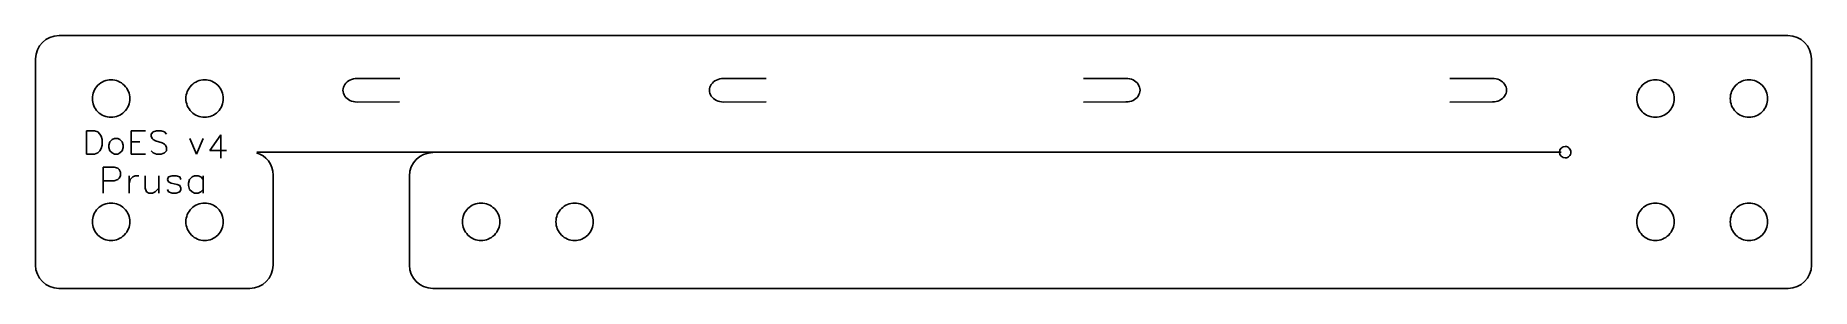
# Model space of a CAD drawing. Extents: x -105 to 275, y 114 to 168.
import ezdxf

# ---------------------------------------------------------------- set-up
doc = ezdxf.new("R2010")
doc.units = 0
doc.layers.add('Layer_1', color=7, linetype='CONTINUOUS')

msp = doc.modelspace()

# ---------------------------------------------------------------- linework, layer by layer
at = {"layer": 'Layer_1', "color": 7}
for p, q in [((-90.829993, 168.083327), (-99.543452, 168.083856)), ((101.686424, 168.083327), (-90.829993, 168.083327)), ((270.399616, 168.083327), (101.686424, 168.083327)), ((-104.571567, 119.007696), (-104.543151, 163.083805)), ((275.427731, 119.007487), (275.399341, 163.083596)), ((-57.183451, 143.139749), (-28.340706, 143.139749)), ((-28.340706, 143.139749), (221.845547, 143.139749)), ((223.962214, 143.139749), (223.962214, 143.139749)), ((-53.733745, 119.007693), (-53.733745, 138.241226)), ((-24.57214, 138.512684), (-24.57214, 119.007487)), ((-99.571453, 114.006817), (-58.734452, 114.007875)), ((-19.572452, 114.006817), (270.427529, 114.007346))]:
    msp.add_line(p, q, dxfattribs=at)
at = {"layer": 'Layer_1', "color": 1}
for p, q in [((-35.780108, 158.893898), (-26.654776, 158.917367)), ((42.632392, 158.893893), (51.757726, 158.917361)), ((128.753325, 158.917367), (119.62861, 158.870602)), ((207.165824, 158.917361), (198.041109, 158.870596)), ((-35.780492, 153.86419), (-26.655778, 153.910955)), ((42.632008, 153.864185), (51.756723, 153.91095)), ((128.752939, 153.887659), (119.627608, 153.86419)), ((207.16544, 153.887653), (198.040106, 153.864185))]:
    msp.add_line(p, q, dxfattribs=at)
at = {"layer": 'Layer_1', "color": 5}
for p, q in [((-93.636621, 147.725949), (-93.636621, 142.732563)), ((-93.636621, 147.725949), (-91.972159, 147.725949)), ((-91.972159, 147.725949), (-91.258819, 147.488168)), ((-91.258819, 147.488168), (-90.783257, 147.012608)), ((-90.783257, 147.012608), (-90.545475, 146.537049)), ((-90.545475, 146.537049), (-90.307694, 145.823709)), ((-90.307694, 144.634806), (-90.545475, 143.921465)), ((-90.307694, 145.823709), (-90.307694, 144.634806)), ((-88.643235, 145.348146), (-88.881013, 144.634806)), ((-88.881013, 144.634806), (-88.881013, 144.159244)), ((-88.167673, 145.823709), (-88.643235, 145.348146)), ((-87.692114, 146.061487), (-88.167673, 145.823709)), ((-86.978773, 146.061487), (-87.692114, 146.061487)), ((-86.503211, 145.823709), (-86.978773, 146.061487)), ((-86.027652, 145.348146), (-86.503211, 145.823709)), ((-85.789871, 144.634806), (-86.027652, 145.348146)), ((-85.789871, 144.159244), (-85.789871, 144.634806)), ((-84.125409, 147.725949), (-84.125409, 142.732563)), ((-84.125409, 147.725949), (-81.034263, 147.725949)), ((-84.125409, 145.348146), (-82.223166, 145.348146)), ((-79.369804, 147.488168), (-79.845363, 147.012608)), ((-79.845363, 147.012608), (-79.845363, 146.537049)), ((-79.845363, 146.537049), (-79.607582, 146.061487)), ((-79.607582, 146.061487), (-79.369804, 145.823709)), ((-78.65646, 147.725949), (-79.369804, 147.488168)), ((-79.369804, 145.823709), (-78.894242, 145.585927)), ((-78.894242, 145.585927), (-77.467561, 145.110365)), ((-77.705342, 147.725949), (-78.65646, 147.725949)), ((-76.991998, 147.488168), (-77.705342, 147.725949)), ((-77.467561, 145.110365), (-76.991998, 144.872584)), ((-76.516439, 147.012608), (-76.991998, 147.488168)), ((-76.991998, 144.872584), (-76.75422, 144.634806)), ((-76.75422, 144.634806), (-76.516439, 144.159244)), ((-71.523053, 146.061487), (-70.096372, 142.732563)), ((-68.669688, 146.061487), (-70.096372, 142.732563)), ((-64.886914, 146.851421), (-67.264717, 143.522497)), ((-64.886914, 146.851421), (-64.886914, 141.858035)), ((-91.972159, 142.732563), (-93.636621, 142.732563)), ((-91.258819, 142.970344), (-91.972159, 142.732563)), ((-90.783257, 143.445903), (-91.258819, 142.970344)), ((-90.545475, 143.921465), (-90.783257, 143.445903)), ((-88.881013, 144.159244), (-88.643235, 143.445903)), ((-88.643235, 143.445903), (-88.167673, 142.970344)), ((-88.167673, 142.970344), (-87.692114, 142.732563)), ((-87.692114, 142.732563), (-86.978773, 142.732563)), ((-86.978773, 142.732563), (-86.503211, 142.970344)), ((-86.503211, 142.970344), (-86.027652, 143.445903)), ((-86.027652, 143.445903), (-85.789871, 144.159244)), ((-84.125409, 142.732563), (-81.034263, 142.732563)), ((-79.369804, 142.970344), (-79.845363, 143.445903)), ((-78.65646, 142.732563), (-79.369804, 142.970344)), ((-77.705342, 142.732563), (-78.65646, 142.732563)), ((-76.991998, 142.970344), (-77.705342, 142.732563)), ((-76.516439, 143.445903), (-76.991998, 142.970344)), ((-76.516439, 144.159244), (-76.516439, 143.445903)), ((-67.264717, 143.522497), (-63.698013, 143.522497)), ((-90.11834, 139.959563), (-90.11834, 134.403313)), ((-90.11834, 139.959563), (-87.73709, 139.959563)), ((-87.73709, 137.049144), (-90.11834, 137.049144)), ((-87.73709, 139.959563), (-86.94334, 139.69498)), ((-86.94334, 137.31373), (-87.73709, 137.049144)), ((-86.94334, 139.69498), (-86.678757, 139.430394)), ((-86.678757, 137.578313), (-86.94334, 137.31373)), ((-86.678757, 139.430394), (-86.414173, 138.90123)), ((-86.414173, 138.10748), (-86.678757, 137.578313)), ((-86.414173, 138.90123), (-86.414173, 138.10748)), ((-84.56209, 138.10748), (-84.56209, 134.403313)), ((-84.56209, 136.51998), (-84.297507, 137.31373)), ((-84.297507, 137.31373), (-83.76834, 137.842894)), ((-83.76834, 137.842894), (-83.239173, 138.10748)), ((-83.239173, 138.10748), (-82.445423, 138.10748)), ((-81.122507, 138.10748), (-81.122507, 135.461644)), ((-78.21209, 138.10748), (-78.21209, 134.403313)), ((-76.095423, 137.842894), (-76.360007, 137.31373)), ((-76.360007, 137.31373), (-76.095423, 136.784563)), ((-75.301673, 138.10748), (-76.095423, 137.842894)), ((-74.507923, 138.10748), (-75.301673, 138.10748)), ((-73.714173, 137.842894), (-74.507923, 138.10748)), ((-73.44959, 137.31373), (-73.714173, 137.842894)), ((-71.597507, 137.31373), (-71.86209, 136.51998)), ((-71.06834, 137.842894), (-71.597507, 137.31373)), ((-70.539173, 138.10748), (-71.06834, 137.842894)), ((-69.745423, 138.10748), (-70.539173, 138.10748)), ((-69.216257, 137.842894), (-69.745423, 138.10748)), ((-68.68709, 137.31373), (-69.216257, 137.842894)), ((-68.68709, 138.10748), (-68.68709, 134.403313)), ((-81.122507, 135.461644), (-80.857923, 134.667894)), ((-80.857923, 134.667894), (-80.328757, 134.403313)), ((-80.328757, 134.403313), (-79.535007, 134.403313)), ((-79.535007, 134.403313), (-79.00584, 134.667894)), ((-79.00584, 134.667894), (-78.21209, 135.461644)), ((-76.095423, 134.667894), (-76.360007, 135.197063)), ((-76.095423, 136.784563), (-75.566257, 136.51998)), ((-75.301673, 134.403313), (-76.095423, 134.667894)), ((-75.566257, 136.51998), (-74.24334, 136.255394)), ((-74.507923, 134.403313), (-75.301673, 134.403313)), ((-73.714173, 134.667894), (-74.507923, 134.403313)), ((-74.24334, 136.255394), (-73.714173, 135.990813)), ((-73.714173, 135.990813), (-73.44959, 135.461644)), ((-73.44959, 135.197063), (-73.714173, 134.667894)), ((-73.44959, 135.461644), (-73.44959, 135.197063)), ((-71.86209, 136.51998), (-71.86209, 135.990813)), ((-71.86209, 135.990813), (-71.597507, 135.197063)), ((-71.597507, 135.197063), (-71.06834, 134.667894)), ((-71.06834, 134.667894), (-70.539173, 134.403313)), ((-70.539173, 134.403313), (-69.745423, 134.403313)), ((-69.745423, 134.403313), (-69.216257, 134.667894)), ((-69.216257, 134.667894), (-68.68709, 135.197063))]:
    msp.add_line(p, q, dxfattribs=at)
at = {"layer": 'Layer_1', "color": 7}
for points in [[(-104.543151, 163.083805), (-104.543151, 165.853826), (-102.313481, 168.083536), (-99.543452, 168.083536)], [(275.399341, 163.083596), (275.399341, 165.853617), (273.169671, 168.083327), (270.399616, 168.083327)], [(-53.733745, 138.241226), (-53.733745, 140.517746), (-55.241129, 142.426345), (-57.315436, 143.035275)], [(-19.572452, 143.045285), (-22.342441, 143.045285), (-24.57214, 140.815567), (-24.57214, 138.045556)], [(221.515056, 143.139749), (221.515057, 143.815507), (222.062863, 144.36332), (222.738622, 144.363328)], [(222.738622, 141.91617), (222.062863, 141.916177), (221.515057, 142.46399), (221.515056, 143.139749)], [(222.738622, 144.363328), (223.063137, 144.363331), (223.374363, 144.23442), (223.603831, 144.004954)], [(223.603831, 142.274543), (223.374363, 142.045077), (223.063137, 141.916166), (222.738622, 141.91617)], [(223.603831, 144.004954), (223.8333, 143.775488), (223.962214, 143.464264), (223.962214, 143.139749)], [(223.962214, 143.139749), (223.962214, 142.815233), (223.8333, 142.504009), (223.603831, 142.274543)], [(-99.571445, 114.007454), (-102.341474, 114.007454), (-104.571567, 116.237685), (-104.571567, 119.007696)], [(-58.734124, 114.007452), (-55.964095, 114.007452), (-53.733745, 116.237683), (-53.733745, 119.007693)], [(-24.57214, 119.007487), (-24.57214, 116.237476), (-22.342441, 114.007245), (-19.572452, 114.007245)], [(270.427529, 114.007245), (273.197558, 114.007245), (275.427731, 116.237476), (275.427731, 119.007487)]]:
    msp.add_open_spline(points, degree=3, dxfattribs=at)
at = {"layer": 'Layer_1', "color": 1}
for points in [[(-92.396739, 154.612534), (-92.396739, 155.6734), (-91.97531, 156.690815), (-91.225166, 157.440962)], [(-91.225166, 157.440962), (-90.47502, 158.191109), (-89.457604, 158.612534), (-88.396739, 158.612534)], [(-88.396739, 158.612534), (-87.335873, 158.612534), (-86.318458, 158.191109), (-85.568311, 157.440962)], [(-85.568311, 157.440962), (-84.818164, 156.690815), (-84.396739, 155.6734), (-84.396739, 154.612534)], [(-72.396752, 154.612534), (-72.396752, 155.6734), (-71.975324, 156.690815), (-71.22518, 157.440962)], [(-71.22518, 157.440962), (-70.475033, 158.191109), (-69.457618, 158.612534), (-68.396752, 158.612534)], [(-68.396752, 158.612534), (-67.335887, 158.612534), (-66.318471, 158.191109), (-65.568325, 157.440962)], [(-65.568325, 157.440962), (-64.818178, 156.690815), (-64.396752, 155.6734), (-64.396752, 154.612534)], [(-38.382551, 155.121673), (-38.919007, 155.899799), (-38.919007, 156.85849), (-38.382551, 157.636617)], [(-38.382551, 157.636617), (-37.846095, 158.414746), (-36.854681, 158.893898), (-35.781766, 158.893898)], [(40.02995, 155.121667), (39.493494, 155.899794), (39.493494, 156.858485), (40.02995, 157.636611)], [(40.02995, 157.636611), (40.566406, 158.41474), (41.557821, 158.893893), (42.630736, 158.893893)], [(128.754643, 158.917356), (129.827557, 158.917356), (130.818927, 158.438008), (131.355383, 157.659884)], [(131.355383, 157.659884), (131.891839, 156.881755), (131.891839, 155.923064), (131.355383, 155.14494)], [(207.167141, 158.917351), (208.240056, 158.917351), (209.231426, 158.438005), (209.767882, 157.659879)], [(209.767882, 157.659879), (210.304338, 156.881752), (210.304338, 155.923061), (209.767882, 155.144935)], [(238.045257, 154.612492), (238.045257, 155.673358), (238.466686, 156.690773), (239.21683, 157.44092)], [(239.21683, 157.44092), (239.966976, 158.191066), (240.984389, 158.612492), (242.045257, 158.612492)], [(242.045257, 158.612492), (243.106123, 158.612492), (244.123538, 158.191066), (244.873682, 157.44092)], [(244.873682, 157.44092), (245.623831, 156.690773), (246.045257, 155.673358), (246.045257, 154.612492)], [(258.045447, 154.612492), (258.045447, 155.673358), (258.466876, 156.690773), (259.21702, 157.44092)], [(259.21702, 157.44092), (259.967166, 158.191066), (260.984582, 158.612492), (262.045447, 158.612492)], [(262.045447, 158.612492), (263.106313, 158.612492), (264.123728, 158.191066), (264.873872, 157.44092)], [(264.873872, 157.44092), (265.624019, 156.690773), (266.045447, 155.673358), (266.045447, 154.612492)], [(-91.225166, 151.784107), (-91.97531, 152.534254), (-92.396739, 153.551669), (-92.396739, 154.612534)], [(-84.396739, 154.612534), (-84.396739, 153.551669), (-84.818164, 152.534254), (-85.568311, 151.784107)], [(-71.22518, 151.784107), (-71.975324, 152.534254), (-72.396752, 153.551669), (-72.396752, 154.612534)], [(-64.396752, 154.612534), (-64.396752, 153.551669), (-64.818178, 152.534254), (-65.568325, 151.784107)], [(-35.781811, 153.864201), (-36.854726, 153.864201), (-37.846095, 154.343546), (-38.382551, 155.121673)], [(42.630691, 153.864195), (41.557776, 153.864195), (40.566406, 154.343541), (40.02995, 155.121667)], [(131.355383, 155.14494), (130.818927, 154.366811), (129.827512, 153.887659), (128.754598, 153.887659)], [(209.767882, 155.144935), (209.231426, 154.366806), (208.240011, 153.887653), (207.167096, 153.887653)], [(239.21683, 151.784065), (238.466686, 152.534211), (238.045257, 153.551627), (238.045257, 154.612492)], [(246.045257, 154.612492), (246.045257, 153.551627), (245.623831, 152.534211), (244.873682, 151.784065)], [(259.21702, 151.784065), (258.466876, 152.534211), (258.045447, 153.551627), (258.045447, 154.612492)], [(266.045447, 154.612492), (266.045447, 153.551627), (265.624019, 152.534211), (264.873872, 151.784065)], [(-88.396739, 150.612535), (-89.457604, 150.612535), (-90.47502, 151.033963), (-91.225166, 151.784107)], [(-85.568311, 151.784107), (-86.318458, 151.033963), (-87.335873, 150.612535), (-88.396739, 150.612535)], [(-68.396752, 150.612535), (-69.457618, 150.612535), (-70.475033, 151.033963), (-71.22518, 151.784107)], [(-65.568325, 151.784107), (-66.318471, 151.033963), (-67.335887, 150.612535), (-68.396752, 150.612535)], [(242.045257, 150.612492), (240.984389, 150.612492), (239.966976, 151.033921), (239.21683, 151.784065)], [(244.873682, 151.784065), (244.123538, 151.033921), (243.106123, 150.612492), (242.045257, 150.612492)], [(262.045447, 150.612492), (260.984582, 150.612492), (259.967166, 151.033921), (259.21702, 151.784065)], [(264.873872, 151.784065), (264.123728, 151.033921), (263.106313, 150.612492), (262.045447, 150.612492)], [(-92.396739, 128.258368), (-92.396739, 129.319233), (-91.97531, 130.336651), (-91.225166, 131.086795)], [(-91.225166, 131.086795), (-90.47502, 131.836942), (-89.457604, 132.258368), (-88.396739, 132.258368)], [(-88.396739, 132.258368), (-87.335873, 132.258368), (-86.318458, 131.836942), (-85.568311, 131.086795)], [(-85.568311, 131.086795), (-84.818164, 130.336651), (-84.396739, 129.319233), (-84.396739, 128.258368)], [(-72.396752, 128.258368), (-72.396752, 129.319233), (-71.975324, 130.336651), (-71.22518, 131.086795)], [(-71.22518, 131.086795), (-70.475033, 131.836942), (-69.457618, 132.258368), (-68.396752, 132.258368)], [(-68.396752, 132.258368), (-67.335887, 132.258368), (-66.318471, 131.836942), (-65.568325, 131.086795)], [(-65.568325, 131.086795), (-64.818178, 130.336651), (-64.396752, 129.319233), (-64.396752, 128.258368)], [(-13.224743, 128.257868), (-13.224743, 129.318733), (-12.803315, 130.336148), (-12.053168, 131.086292)], [(-12.053168, 131.086292), (-11.303024, 131.836439), (-10.285608, 132.257867), (-9.224743, 132.257867)], [(-9.224743, 132.257867), (-8.163875, 132.257867), (-7.146459, 131.836439), (-6.396315, 131.086292)], [(-6.396315, 131.086292), (-5.646169, 130.336148), (-5.224743, 129.318733), (-5.224743, 128.257868)], [(6.775254, 128.257868), (6.775254, 129.318733), (7.196683, 130.336148), (7.946829, 131.086292)], [(7.946829, 131.086292), (8.696973, 131.836439), (9.714389, 132.257867), (10.775254, 132.257867)], [(10.775254, 132.257867), (11.836122, 132.257867), (12.853538, 131.836439), (13.603682, 131.086292)], [(13.603682, 131.086292), (14.353828, 130.336148), (14.775254, 129.318733), (14.775254, 128.257868)], [(238.045257, 128.258325), (238.045257, 129.319191), (238.466686, 130.336609), (239.21683, 131.086753)], [(239.21683, 131.086753), (239.966976, 131.8369), (240.984389, 132.258325), (242.045257, 132.258325)], [(242.045257, 132.258325), (243.106123, 132.258325), (244.123538, 131.8369), (244.873682, 131.086753)], [(244.873682, 131.086753), (245.623831, 130.336609), (246.045257, 129.319191), (246.045257, 128.258325)], [(258.045447, 128.258325), (258.045447, 129.319191), (258.466876, 130.336609), (259.21702, 131.086753)], [(259.21702, 131.086753), (259.967166, 131.8369), (260.984582, 132.258325), (262.045447, 132.258325)], [(262.045447, 132.258325), (263.106313, 132.258325), (264.123728, 131.8369), (264.873872, 131.086753)], [(264.873872, 131.086753), (265.624019, 130.336609), (266.045447, 129.319191), (266.045447, 128.258325)], [(-91.225166, 125.42994), (-91.97531, 126.180087), (-92.396739, 127.197502), (-92.396739, 128.258368)], [(-88.396739, 124.258368), (-89.457604, 124.258368), (-90.47502, 124.679796), (-91.225166, 125.42994)], [(-85.568311, 125.42994), (-86.318458, 124.679796), (-87.335873, 124.258368), (-88.396739, 124.258368)], [(-84.396739, 128.258368), (-84.396739, 127.197502), (-84.818164, 126.180087), (-85.568311, 125.42994)], [(-71.22518, 125.42994), (-71.975324, 126.180087), (-72.396752, 127.197502), (-72.396752, 128.258368)], [(-68.396752, 124.258368), (-69.457618, 124.258368), (-70.475033, 124.679796), (-71.22518, 125.42994)], [(-65.568325, 125.42994), (-66.318471, 124.679796), (-67.335887, 124.258368), (-68.396752, 124.258368)], [(-64.396752, 128.258368), (-64.396752, 127.197502), (-64.818178, 126.180087), (-65.568325, 125.42994)], [(-12.053168, 125.42944), (-12.803315, 126.179584), (-13.224743, 127.197), (-13.224743, 128.257868)], [(-9.224743, 124.257868), (-10.285608, 124.257868), (-11.303024, 124.679293), (-12.053168, 125.42944)], [(-6.396315, 125.42944), (-7.146459, 124.679293), (-8.163875, 124.257868), (-9.224743, 124.257868)], [(-5.224743, 128.257868), (-5.224743, 127.197), (-5.646169, 126.179584), (-6.396315, 125.42944)], [(7.946829, 125.42944), (7.196683, 126.179584), (6.775254, 127.197), (6.775254, 128.257868)], [(10.775254, 124.257868), (9.714389, 124.257868), (8.696973, 124.679293), (7.946829, 125.42944)], [(13.603682, 125.42944), (12.853538, 124.679293), (11.836122, 124.257868), (10.775254, 124.257868)], [(14.775254, 128.257868), (14.775254, 127.197), (14.353828, 126.179584), (13.603682, 125.42944)], [(239.21683, 125.429898), (238.466686, 126.180044), (238.045257, 127.19746), (238.045257, 128.258325)], [(242.045257, 124.258325), (240.984389, 124.258325), (239.966976, 124.679754), (239.21683, 125.429898)], [(244.873682, 125.429898), (244.123538, 124.679754), (243.106123, 124.258325), (242.045257, 124.258325)], [(246.045257, 128.258325), (246.045257, 127.19746), (245.623831, 126.180044), (244.873682, 125.429898)], [(259.21702, 125.429898), (258.466876, 126.180044), (258.045447, 127.19746), (258.045447, 128.258325)], [(262.045447, 124.258325), (260.984582, 124.258325), (259.967166, 124.679754), (259.21702, 125.429898)], [(264.873872, 125.429898), (264.123728, 124.679754), (263.106313, 124.258325), (262.045447, 124.258325)], [(266.045447, 128.258325), (266.045447, 127.19746), (265.624019, 126.180044), (264.873872, 125.429898)]]:
    msp.add_open_spline(points, degree=3, dxfattribs=at)

doc.saveas('drawing.dxf')
